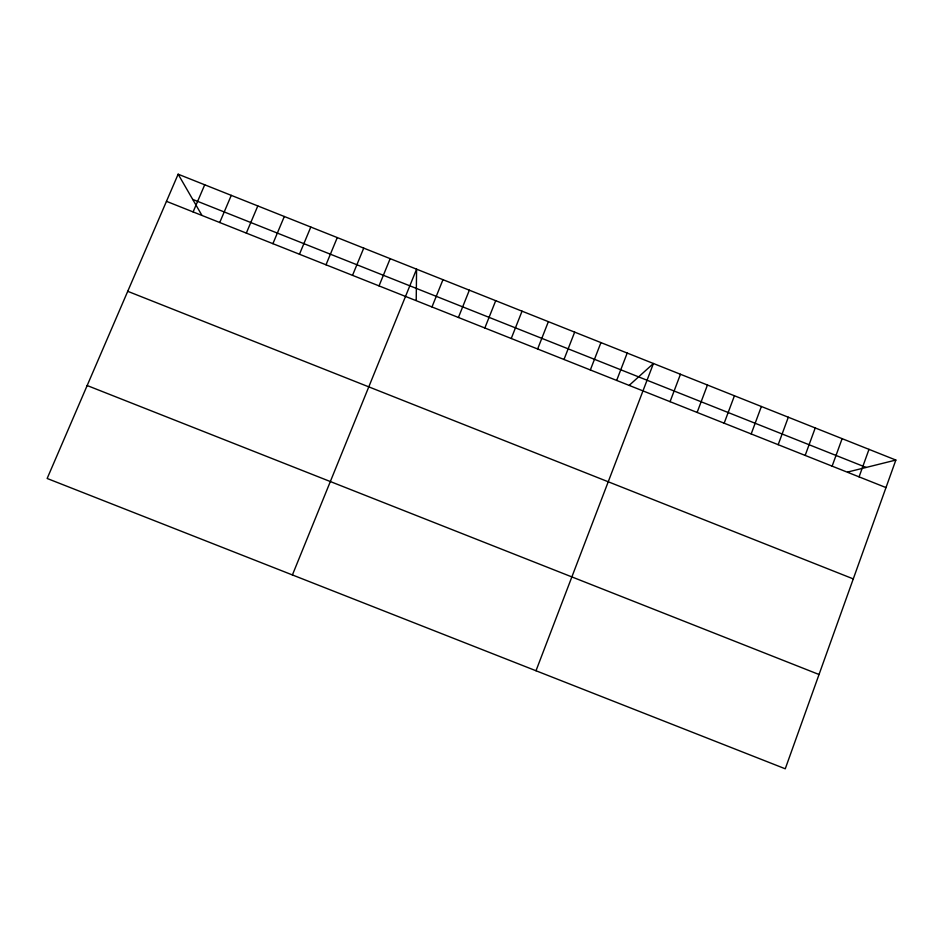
<?xml version="1.0" encoding="UTF-8"?>
<svg xmlns="http://www.w3.org/2000/svg" width="943" height="943" viewBox="0 0 943 943"><rect width="100%" height="100%" fill="white"/><g stroke="black" fill="none" stroke-linecap="round" stroke-linejoin="round"><path stroke-width="1.41" d="M416.217 300.31L416.582 269.168L292.413 574.935M895.85 460.054L785.26 768.793L47.15 478.478L178.144 174.207L895.85 460.054L847.816 472.007M859.073 476.863L868.998 449.351M832.127 466.148L842.123 438.648M805.169 455.422L815.235 427.945M778.187 444.683L788.313 417.219M751.182 433.945L761.378 406.492M724.165 423.195L734.432 395.765M697.125 412.433L707.45 385.015M670.06 401.671L680.457 374.265M536.001 670.756L653.44 363.503L629.441 385.133M616.663 380.43L627.201 353.059M590.342 369.962L600.939 342.592M563.997 359.472L574.664 332.136M537.628 348.993L548.366 321.657M511.247 338.49L522.045 311.178M484.843 327.987L495.712 300.687M458.416 317.473L469.355 290.185M431.977 306.958L442.974 279.682M379.027 285.894L390.166 258.653M352.529 275.344L363.727 248.127M326.007 264.794L337.276 237.589M299.461 254.245L310.801 227.039M272.904 243.671L284.314 216.489M246.323 233.098L257.804 205.939M219.731 222.513L231.271 195.366M193.103 211.927L204.714 184.793M87.169 385.534L819.031 674.504M192.714 199.409L866.169 467.445M166.463 201.331L885.996 487.578M127.729 291.316L853.274 578.896M178.144 174.207L201.708 214.969"/></g></svg>
